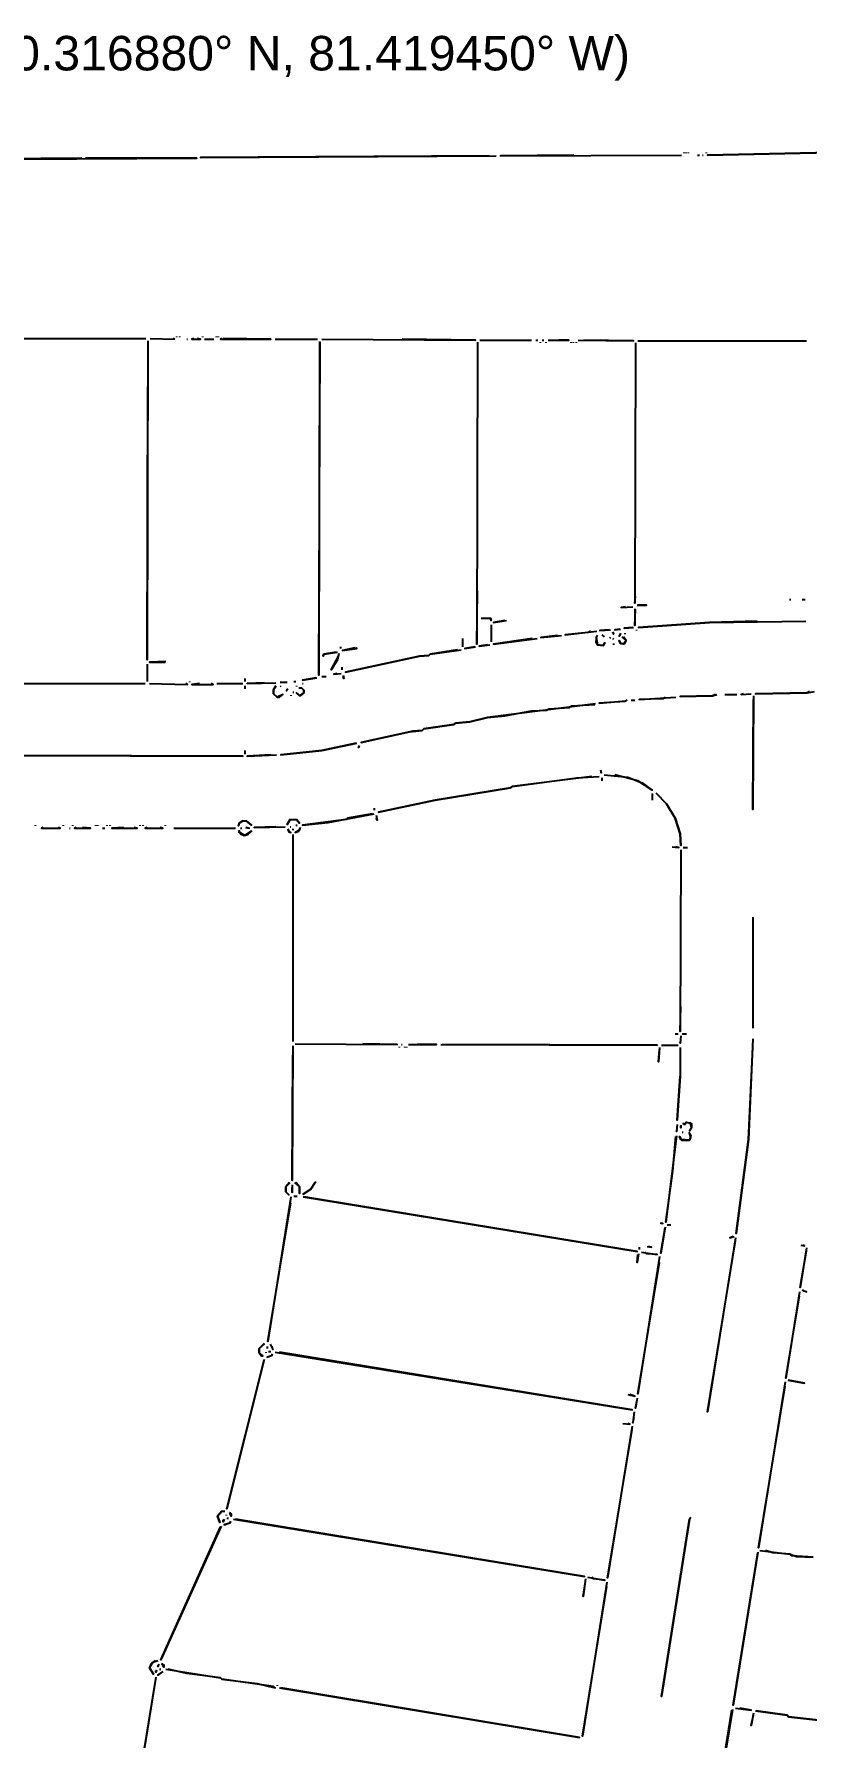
# Model space of a CAD drawing. Extents: x 0 to 16407, y 159 to 1115.
# Drawn here: x 6369 to 6638, y 522 to 1115 of the extents above; entities that cross this region are included whole.
import ezdxf

# ---------------------------------------------------------------- set-up
doc = ezdxf.new("R2010")
doc.units = 0
doc.layers.add('CONTROL', color=1, linetype='CONTINUOUS')
doc.layers.add('RASTER_VECTOR_LINEWORK', color=5, linetype='CONTINUOUS')
doc.styles.get("Standard").update_dxf_attribs({"font": 'Arial'})

msp = doc.modelspace()

# ---------------------------------------------------------------- linework, layer by layer
at = {"layer": 'RASTER_VECTOR_LINEWORK'}
for points in [[(6557.25, 1072.5), (6531.75, 1072.25), (6594.75, 1072.5)], [(6595.5, 1073.5), (6595.5, 1073.25)], [(6596.25, 1073.5), (6596.25, 1073.25)], [(6597, 1073.5), (6597, 1073.25)], [(6600.25, 1072.5), (6601, 1072.5)], [(6602, 1072.5), (6602.25, 1072.5)], [(6603.25, 1073.5), (6603.25, 1073.25)], [(6646.75, 1073.5), (6603.75, 1072.5), (6646.75, 1073.5), (6677.25, 1073.5)], [(6386, 1071.5), (6300.5, 1070.75), (6426, 1071.5), (6387.25, 1071.5)], [(6527.75, 1072.25), (6427.25, 1071.75), (6530.25, 1072.25)], [(6354.75, 1008.75), (6408.25, 1008.75)], [(6409, 1008), (6408.75, 897), (6409, 992)], [(6409.75, 1008.75), (6418.25, 1008.5), (6417.75, 1008.75)], [(6419, 1009.5), (6419, 1009.25)], [(6420, 1009.5), (6420, 1009.25)], [(6422.5, 1008.5), (6422.75, 1008.5)], [(6425, 1008.75), (6424.25, 1008.5), (6427.25, 1008.5), (6426.25, 1008.75)], [(6428, 1009.5), (6428, 1009.25)], [(6428.75, 1008.5), (6432, 1008.5)], [(6432.75, 1009.5), (6432.75, 1009.25)], [(6433.5, 1009.5), (6433.5, 1009.25)], [(6434.75, 1008.75), (6434.25, 1008.5), (6451.75, 1008.5), (6435.25, 1008.75)], [(6453.25, 1008.5), (6468, 1008.5)], [(6468.75, 1007.75), (6468.5, 891.75), (6469, 1007.5)], [(6469.5, 1008.5), (6523, 1008.25), (6497.5, 1008.5)], [(6523.75, 1007.5), (6523.5, 902.5), (6523.75, 921)], [(6524.5, 1008.25), (6542.5, 1008.25)], [(6544, 1008.25), (6544.75, 1008.25)], [(6545.5, 1007.5), (6545.5, 1007.25)], [(6546.25, 1008.25), (6546.75, 1008.25)], [(6547.5, 1007.5), (6547.5, 1007.25)], [(6548.25, 1008.25), (6555.5, 1008.25), (6552, 1008.25)], [(6556.25, 1007.5), (6556.25, 1007.25)], [(6557, 1007.5), (6557, 1007.25)], [(6558, 1007.5), (6558, 1007.25)], [(6558.75, 1008.25), (6578, 1008), (6560.75, 1008.25)], [(6579.5, 1008), (6638.25, 1008)], [(6578.75, 1007.25), (6578.5, 916.75), (6578.75, 919)], [(6575.25, 915.5), (6573.75, 915.25), (6577.75, 915.5)], [(6578.5, 914.75), (6578.5, 909), (6578.75, 914.5)], [(6579.25, 916), (6582.5, 916), (6579.5, 916)], [(6632.25, 918), (6632.75, 918)], [(6636.75, 918), (6637.75, 918)], [(6525, 911.5), (6528.25, 911.5), (6528.5, 910.75), (6528.25, 911.5)], [(6528.5, 909.25), (6528.5, 903.25)], [(6533.25, 910.75), (6529.25, 910), (6533.75, 910.75)], [(6563, 907), (6562.25, 906.5), (6554.25, 905.75), (6565.25, 907)], [(6569.5, 907.5), (6566.25, 907.25), (6570, 907.5)], [(6570.75, 906.75), (6571, 906), (6571, 906.5)], [(6573.25, 907.75), (6571.5, 907.5), (6573.5, 907.75)], [(6577.75, 908.25), (6574.75, 908), (6578, 908.25)], [(6579, 907.5), (6579, 907.25)], [(6621, 910.5), (6604.5, 910), (6579.75, 908.25), (6604.5, 910), (6638, 910.5)], [(6476, 901.5), (6476, 901)], [(6481, 901.25), (6476.75, 900.25), (6481.75, 901), (6481.25, 901.25)], [(6518.5, 904.5), (6518.5, 901.5)], [(6522.75, 901.5), (6519.25, 901), (6523, 901.5)], [(6527.25, 902.25), (6524.25, 901.75), (6528, 902.25)], [(6542.75, 904.5), (6529.25, 902.5), (6544.5, 904.5)], [(6551.5, 905.5), (6545.75, 904.75), (6553, 905.5)], [(6565.5, 905.5), (6565, 904.75), (6565.5, 902.25), (6567.5, 902), (6568, 903), (6567.5, 902), (6565.5, 902.25), (6565, 903.25), (6565.25, 905.25)], [(6567, 905.75), (6567.75, 905)], [(6570, 904.75), (6569.75, 904.5)], [(6570.75, 904.5), (6571, 904.25)], [(6571, 902.75), (6571, 902.25)], [(6573.5, 906.25), (6573, 905.25), (6573.5, 906)], [(6574, 905), (6575.5, 903.75), (6574.5, 902.5), (6573.5, 902.75), (6573, 903.75), (6573.5, 902.75), (6575, 902.75), (6575.5, 903.75), (6574.5, 905)], [(6575, 906.25), (6575, 906)], [(6408.75, 895.5), (6408.75, 889.5)], [(6415.25, 896.5), (6409.5, 896.25), (6415, 896.25)], [(6474.5, 899.75), (6470.25, 899), (6470, 898.25), (6470.25, 899), (6475, 899.75)], [(6475.5, 899.25), (6475, 897), (6472.75, 893.5), (6475.5, 898.5)], [(6516.75, 900.5), (6507.25, 899), (6506.75, 898.5), (6503.5, 898.25), (6477.75, 892.75), (6503.5, 898.25), (6506.75, 898.5), (6507.25, 899), (6518, 900.5)], [(6423.5, 889.5), (6423.5, 889.25)], [(6442.75, 890.5), (6442.75, 889.5)], [(6449.5, 889), (6443.5, 888.75), (6453.5, 889)], [(6455, 889.25), (6457.5, 889.25)], [(6459.75, 889.5), (6460.5, 889.5)], [(6467.5, 890.75), (6462.75, 890), (6467.75, 890.75)], [(6469.5, 891.25), (6471, 891.25)], [(6474.75, 892.25), (6473.75, 892), (6476.25, 892.25)], [(6476.5, 894.5), (6476.5, 893.5)], [(6477, 891.75), (6477.25, 890.5), (6477, 891.25)], [(6363.5, 888.75), (6408, 888.75)], [(6409.5, 888.75), (6422.75, 888.5), (6422.25, 888.75)], [(6427, 888.75), (6424.25, 888.5), (6431.75, 888.5), (6431, 888.75)], [(6433, 888.75), (6442, 888.75)], [(6442.75, 888), (6442.75, 887)], [(6453.5, 888), (6452.75, 886.75), (6452.75, 885.25), (6454, 884), (6454.75, 884), (6456, 885), (6454, 884), (6452.75, 885.25), (6452.75, 886.75), (6453.5, 887.75)], [(6455, 888), (6455.25, 887.75)], [(6457.75, 887), (6457.25, 886.25), (6457.5, 886.75)], [(6458.75, 884.75), (6458.75, 884.5)], [(6459.5, 885.75), (6459.75, 885.75)], [(6460.75, 888), (6460.75, 887.75)], [(6461.5, 887.25), (6462.5, 887.25), (6463.25, 886.5), (6463.25, 885.5), (6462, 884.5), (6460.75, 885.5), (6461.75, 884.5), (6463.25, 885.5), (6463.25, 886.5), (6462.5, 887.25)], [(6462.75, 888.75), (6463, 888.75)], [(6575.75, 883), (6575, 882.5), (6566, 882), (6575.5, 882.75)], [(6577.25, 883), (6578.5, 883)], [(6589, 884), (6588.25, 883.5), (6580, 883.25), (6592.75, 884)], [(6606.5, 885), (6605.5, 884.5), (6594.25, 884.25), (6605.5, 884.5), (6607, 885)], [(6609.75, 885), (6614, 885)], [(6616.25, 885.25), (6615.5, 885), (6619, 885.25)], [(6619.75, 884.5), (6619.5, 845), (6619.75, 883.25)], [(6639.25, 886), (6638.5, 885.5), (6620.5, 885.25), (6638.5, 885.5), (6641, 886)], [(6564.75, 881.75), (6527.25, 877), (6521, 875.5), (6516, 875), (6515.5, 874.5), (6505, 873), (6504.5, 872.5), (6501.25, 872.25), (6483.25, 868.25), (6500, 872), (6504.5, 872.5), (6505, 873), (6515.5, 874.5), (6516, 875), (6521, 875.5), (6527.25, 877), (6533.25, 877.5), (6542.5, 879.25), (6547.75, 879.5), (6548.5, 880), (6555.75, 880.5), (6556.5, 881), (6564.5, 881.5)], [(6442.75, 865.5), (6442.75, 864.25)], [(6481.5, 868), (6469.5, 865.5), (6455.25, 864), (6469.5, 865.5), (6481.75, 868)], [(6482.5, 867.25), (6482.25, 866.5), (6482.5, 867)], [(6363.5, 863.75), (6442, 863.5), (6364.5, 863.75)], [(6451.75, 864), (6443.5, 863.5), (6453.75, 864)], [(6563.5, 856.5), (6535.75, 853), (6535.25, 852.5), (6509, 848.25), (6489.25, 844), (6509, 848.25), (6535.25, 852.5), (6535.75, 853), (6558.25, 856), (6566, 856.5)], [(6566.5, 858.75), (6566.75, 857.75), (6566.75, 858.5)], [(6567, 856), (6567, 855)], [(6567.75, 857), (6576, 856.25), (6581, 854.25), (6584.5, 851.75), (6579.5, 855), (6571.5, 857)], [(6584.5, 850.5), (6584.5, 848.25)], [(6585.75, 850.75), (6589.5, 847), (6592.5, 842), (6594.25, 836.5), (6594.5, 832.5), (6594.25, 836.5), (6592.5, 842), (6589.5, 847), (6586, 850.5)], [(6458.5, 841.5), (6457.5, 839.75), (6458.5, 841.5), (6460.75, 841.5), (6461.75, 840.25), (6460.75, 841.5)], [(6487, 843.5), (6478.5, 842), (6478, 841.5), (6462.75, 839.5), (6471.75, 840.5), (6487.75, 843.5)], [(6487.75, 845.5), (6487.75, 844.75)], [(6488.5, 843), (6488.75, 841.25), (6488.5, 842)], [(6369.75, 839.5), (6369.75, 839.25)], [(6372.5, 838.75), (6372, 838.5), (6378.5, 838.5), (6377.75, 838.75)], [(6379.5, 839.5), (6379.5, 839.25)], [(6381.75, 838.5), (6382, 838.5)], [(6382.75, 839.5), (6382.75, 839.25)], [(6384, 838.75), (6383.5, 838.5), (6389, 838.5), (6386.25, 838.75)], [(6390.75, 839.5), (6390.75, 839.25)], [(6391.5, 839.5), (6391.5, 839.25)], [(6393.25, 838.5), (6394, 838.5)], [(6394.75, 839.5), (6394.75, 839.25)], [(6395.75, 839.5), (6395.75, 839.25)], [(6400.5, 838.75), (6396.5, 838.5), (6405.25, 838.5), (6404.25, 838.75)], [(6406.25, 839.5), (6406.25, 839.25)], [(6407.25, 839.5), (6407.25, 839.25)], [(6408.75, 838.75), (6408, 838.5), (6414.25, 838.5), (6413.25, 838.75)], [(6415, 839.5), (6415, 839.25)], [(6418, 838.5), (6439.5, 838.5)], [(6442, 841), (6440.75, 840.25), (6440.5, 839.25), (6440.75, 840.25), (6442, 841), (6443.25, 841), (6445, 839.5), (6443.25, 841)], [(6440.5, 837.75), (6441.25, 836.5), (6442.5, 836), (6443.75, 836.25), (6445, 837.5), (6442.75, 836), (6440.5, 837.25)], [(6441.25, 838.5), (6441.75, 838.5)], [(6443, 838.75), (6444.25, 838.5), (6443.25, 838.75)], [(6453.5, 839), (6446, 838.75), (6456.75, 839)], [(6457.75, 838.25), (6458, 837.25), (6458.75, 837), (6457.75, 837.75)], [(6458.5, 839), (6458.75, 839)], [(6459.5, 838.25), (6459.5, 837.75)], [(6459.5, 836.25), (6459.5, 764.25)], [(6462, 838.75), (6461.75, 837.75), (6460.25, 837), (6461.5, 837.5), (6462, 838.5)], [(6460.5, 839.5), (6461, 839.5)], [(6591.5, 832), (6593.75, 831.75), (6592.75, 832)], [(6594.5, 831), (6594.25, 767.75), (6594.5, 776.5)], [(6595.25, 831.75), (6596.75, 831.75)], [(6619.5, 807.5), (6619.5, 769)], [(6592.5, 767), (6593.5, 767)], [(6594.5, 766.25), (6594.25, 763.75), (6594.5, 764.25)], [(6595, 767), (6596.5, 767)], [(6619.5, 765.25), (6618, 730.25), (6613.75, 697.5), (6618, 730.25), (6619.5, 762.25)], [(6459.5, 762.75), (6459.25, 716), (6459.5, 759.5)], [(6460.25, 763.5), (6495.75, 763.25), (6483.75, 763.5)], [(6496.5, 762.5), (6496.5, 762.25)], [(6497.25, 763.25), (6497.5, 763.25)], [(6498.25, 762.5), (6498.25, 762.25)], [(6499, 762.5), (6499, 762.25)], [(6499.75, 763.25), (6509.5, 763.25), (6502.75, 763.25)], [(6511, 763.25), (6586.25, 763), (6511.5, 763.25)], [(6587, 762.25), (6586.75, 757.25), (6587, 761.5)], [(6587.75, 763), (6593.5, 763)], [(6594.25, 762.25), (6594.25, 752.25), (6593.25, 737), (6594.25, 752.25)], [(6593.25, 735.5), (6593, 733), (6593.25, 733.5)], [(6594.5, 735.25), (6594.5, 734.25), (6594.5, 735)], [(6596.5, 736.25), (6595.75, 735.5), (6595.25, 735.75), (6595.75, 735.5), (6596.5, 736.25), (6598.25, 735.75), (6598.25, 734.25), (6597.5, 733.25), (6598.25, 734.25), (6597.75, 736.25)], [(6593, 731.5), (6589.25, 701.5), (6591.75, 719.25), (6592.75, 731.25)], [(6597.25, 732.75), (6598, 731.75), (6597.5, 730), (6594.5, 730.25), (6594, 731.25), (6594.75, 730), (6597.5, 730), (6598, 730.75), (6597.5, 732.5)], [(6595, 732.75), (6595.25, 732.75)], [(6458.25, 715.25), (6457, 713.75), (6457, 712), (6458, 711), (6457, 712), (6457, 713.75), (6458.5, 715.25)], [(6459.25, 714.5), (6459.25, 711.75), (6459.25, 713.5)], [(6460, 715.25), (6461.75, 713.75), (6461.75, 711.5), (6461.75, 713.75), (6460.5, 715.25)], [(6467.5, 715.5), (6465.75, 713), (6463, 711.25), (6465.75, 713), (6467.25, 715.25)], [(6458.75, 710.25), (6450.75, 660), (6458.75, 708.25)], [(6459.75, 710.5), (6461, 710.5)], [(6463, 710.25), (6579.25, 691.25), (6463.25, 710.25)], [(6587.25, 701.25), (6588.25, 701), (6587.5, 701)], [(6589, 699.75), (6587.5, 690.75), (6589, 699.5)], [(6589.75, 700.5), (6591, 700.5)], [(6613.5, 696), (6603.75, 635.5), (6613.5, 695)], [(6612.75, 696.5), (6611.5, 696), (6613, 696.5)], [(6636.25, 693.5), (6637.5, 693.25), (6637, 693.5)], [(6579.75, 690.5), (6579.25, 687.5), (6579.5, 690.25)], [(6587, 689.5), (6579.5, 641.75), (6587, 687.5)], [(6580, 692.75), (6580, 692)], [(6580.75, 691), (6586.25, 690.25), (6582.5, 690.5), (6582, 691)], [(6582.75, 693), (6584.25, 692.75), (6583.25, 693)], [(6638.25, 692.5), (6636, 678.75), (6638.25, 691.5)], [(6635.75, 677.25), (6631, 647.25), (6635.75, 675.75)], [(6636.75, 678), (6638.25, 677.25), (6637.25, 677.5)], [(6449.5, 659.25), (6447.75, 657.5), (6447.75, 656), (6448.5, 655), (6449, 655), (6447.75, 656), (6447.75, 657.5), (6449.75, 659.25)], [(6450.5, 658.25), (6450.5, 657.5)], [(6451.5, 659), (6452.5, 657.25), (6452.25, 658.25)], [(6449.5, 653.75), (6436.5, 601.75), (6449.5, 653.5)], [(6450, 656.25), (6450, 656)], [(6452.25, 655.75), (6452, 655), (6450.5, 654.5), (6452.25, 655.25)], [(6451, 656.5), (6451.75, 656.5)], [(6453.25, 656.25), (6577.5, 636.25), (6454.75, 656.25)], [(6630.75, 646), (6621.5, 588.25), (6630.75, 644.5)], [(6631.75, 646.5), (6637.5, 645.5), (6632, 646.5)], [(6576, 641.5), (6578.5, 641), (6576.75, 641.5)], [(6579.25, 640.25), (6578.75, 636.75), (6579.25, 639.75)], [(6578.25, 635.5), (6577.75, 631.75), (6578.25, 633.5)], [(6577.5, 630.5), (6569, 577.75), (6577.5, 629.25)], [(6574.25, 631.5), (6576.75, 631.25), (6576, 631.5)], [(6434.75, 601), (6433.25, 599.25), (6434, 597), (6433.25, 599.25), (6434.75, 601), (6435.75, 601)], [(6436.25, 599.75), (6436.25, 599.5)], [(6436.5, 598.5), (6437, 598.5)], [(6437.25, 600.5), (6438, 600), (6438, 599.25), (6437.5, 600.5)], [(6598, 598.75), (6597.5, 598.25), (6587.75, 536.5), (6597.5, 598.25)], [(6434.5, 595.75), (6413.5, 549.25), (6434.25, 595.5)], [(6435.5, 598.25), (6435.25, 597.25), (6435.25, 598)], [(6437.75, 597.5), (6437.5, 596.75), (6435.5, 596.25), (6437.75, 597)], [(6438.75, 598.25), (6561, 578.25), (6439.5, 598.25)], [(6621.25, 586.75), (6612.75, 533.5), (6621.25, 586.5)], [(6622, 587.25), (6632.5, 586), (6634.75, 585.25), (6640.5, 585)], [(6640.5, 585), (6633, 585.5), (6632.5, 586), (6626.5, 586.5), (6624, 587.25)], [(6568.75, 576.25), (6560.25, 522.75), (6568.75, 574.75)], [(6561.25, 577.5), (6560.5, 571.25), (6561.25, 576.5)], [(6562, 578), (6568, 577), (6564, 577.5), (6563.5, 578)], [(6411.5, 549), (6410, 547.75), (6409.5, 546.5), (6411, 544.25), (6409.5, 546.5), (6410.75, 548.5), (6412.5, 549)], [(6412, 545.75), (6411.75, 545), (6411.75, 545.5)], [(6412.75, 547.75), (6412.5, 547), (6412.75, 547.5)], [(6414.25, 545.25), (6412.5, 544), (6414, 545)], [(6413, 546), (6413.5, 546)], [(6413.75, 548), (6414.5, 547.5), (6414.5, 546.75), (6414, 548)], [(6415.25, 546), (6434.25, 543), (6434.75, 542.5), (6447, 541), (6453.25, 539.5), (6452.75, 540), (6434.75, 542.5), (6434.25, 543), (6422.5, 544.5), (6416, 546)], [(6411.75, 543.25), (6403.5, 492.25), (6411.75, 542.5)], [(6454, 540.5), (6454, 540.25)], [(6454.75, 539.5), (6559.25, 522.25), (6455.25, 539.5)], [(6612.5, 532), (6603, 474), (6612.25, 531.75)], [(6613.5, 532.5), (6619, 531.75), (6615, 532.5)], [(6619.75, 530.75), (6619, 526.5), (6619.75, 530)], [(6620.5, 531.5), (6631.5, 530), (6632, 529.5), (6645.5, 528)], [(6645.5, 528), (6632, 529.5), (6631.5, 530), (6620.75, 531.5)]]:
    msp.add_lwpolyline(points, dxfattribs=at)

# ---------------------------------------------------------------- texts
at = {"layer": 'CONTROL'}
msp.add_text('GPS TIE: Maritime Oak Drive & Coastal Oak Lane (30.316880%%d N, 81.419450%%d W)', height=12, dxfattribs=at).set_placement((5969, 1102))

doc.saveas('drawing.dxf')
